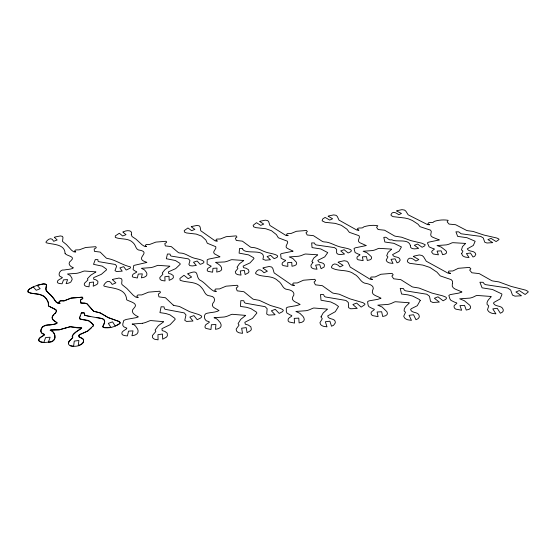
<?xml version="1.0" encoding="UTF-8"?>
<svg xmlns="http://www.w3.org/2000/svg" width="556" height="556" viewBox="0 0 556 556"><rect width="100%" height="100%" fill="white"/><g stroke="black" fill="none" stroke-linecap="round" stroke-linejoin="round"><path stroke-width="0.83" d="M452.369 283.657L452.549 281.246L451.25 279.661L440.255 275.894L436.919 272.113L429.927 267.45L422.803 265.087L409.598 263.294L407.541 261.911L407.312 260.945C408.688 255.913 413.198 258.728 415.867 261.084L418.828 259.555L413.289 256.448A28.926 15.756 3.5 0 1 414.262 256.059L419.252 254.954L422.004 255.461L423.54 256.761L426.264 261.209L447.9 273.114A4.851 2.634 4.3 0 0 450.624 273.378L449.401 272.885A1.877 1.022 4.4 0 1 448.414 272.204L448.796 271.05L452.855 270.974L458.352 268.298L469.452 267.401L470.849 268.798L469.681 270.105L471.905 272.781L479.237 273.615L491.685 280.648A5.595 3.009 6.3 0 0 493.756 281.121L498.885 281.899L511.193 286.423L525.733 290.156L528.019 291.407L528.2 292.074L525.135 294.492L519.304 290.559L515.919 291.99L521.452 295.757L514.988 296.153L512.486 295.104L510.651 289.996L507.656 288.008L485.749 284.672L484.457 284.067L483.046 282.323L479.918 282.24L482.087 287.834L492.47 289.488L501.797 293.922L501.894 294.756L500.004 299.024L494.096 302.318L493.464 303.159C495.083 307.336 502.228 304.771 503.284 309.907L503.152 311.151L502.214 312.291L500.358 313.216L497.217 308.302L492.783 308.886L495.91 313.848L492.22 313.341A7.263 4.121 7.4 0 1 488.522 311.374L487.487 309.768L488.738 305.918L487.827 305.035A2.231 1.258 7 0 1 487.105 304.417C486.278 301.171 489.37 298.94 491.156 296.793A9.848 5.456 7.2 0 1 491.177 296.48L477.062 295.451A5.914 3.322 6.4 0 0 475.811 295.806L473.594 296.904A13.796 7.708 5.5 0 1 469.883 298.099L459.652 298.808L464.316 300.699L469.834 305.313L470.591 306.87L470.411 308.26L469.049 309.358L466.255 310.053L464.538 305.362L459.979 305.619L461.633 310.22L455.844 309.164L454.551 308.184L454.092 307.058C452.89 305.042 458.519 303.242 456.441 302.749A37.474 20.628 5.5 0 1 454.968 302.325L450.902 300.365L449.894 298.906L448.838 295.445L450.145 294.624L458.95 293.068L461.946 291.983L461.244 291.685A16.263 8.959 5.5 0 1 460.882 291.532C457.852 289.683 450.944 289.023 452.313 284.026M80.231 315.996L81.28 313.25M81.148 313.598L81.412 312.903L84.032 312.868L84.595 313.375L84.748 315.321L90.656 316.545M80.363 315.655L79.71 317.351M57.101 322.911C54.002 325.399 46.711 324.308 42.492 326.713C41.102 328.798 39.518 332.974 43.062 333.899C48.622 335.025 37.217 336.873 38.691 340.46C41.679 343.726 47.434 342.267 51.333 341.544A4.775 2.69 -16 0 0 54.349 339.535L55.107 337.805L54.822 335.018L53.397 332.446L52.035 331.029L50.228 330.354L50.547 330.021L59.721 329.729L70 326.733L81.725 327.984L76.346 331.689L72.711 335.282L72.12 336.463L72.711 337.7L68.805 341.648L68.402 343.594A7.2 4.156 -15.1 0 0 70.494 345.79L73.607 346.346L74.254 341.092L78.869 340.487L78.264 345.7L82.399 343.532L83.428 342.211L83.615 339.633L81.558 337.812L79.195 337.186L78.716 336.116L79.049 335.053L87.945 330.896L93.582 325.462L91.789 323.175L88.473 320.812L79.404 318.817L79.842 317.01M79.578 317.685C79.341 321.083 88.473 318.512 90.51 322.112C91.608 323.307 94.993 324.871 92.734 326.574M81.106 328.638L81.725 327.984L77.291 327.859L70.466 326.733L66.053 327.852M55.176 313.306L56.385 311.506L56.212 310.053L48.441 305.946L48.282 302.304L46.287 298.732L44.07 296.348L39.219 294.36L30.524 293.193L28.002 291.963L27.946 290.649L28.829 289.523L33.221 286.875L36.265 290.295L40.164 288.689L37.182 285.388L36.613 285.589A56.031 30.281 -14.8 0 0 33.951 286.59L29.593 288.884L28.28 290.107L28.002 291.963C33.346 294.84 41.29 292.525 45.655 297.877C47.455 300.164 48.949 302.846 48.365 305.814L51.159 307.315M55.656 312.722C58.297 309.887 53.598 308.413 51.576 307.503M55.016 313.501C44.32 321.563 67.825 322.8 49.957 324.892M54.856 313.695L55.496 312.917M53.897 314.863C50.888 316.996 52.299 320.339 55.252 321.556M91.406 327.811L87.66 331.07L82.615 333.273M81.03 328.693C78.431 330.799 71.008 333.544 72.766 337.492L69.146 341.189L68.423 343.698M65.844 327.936L59.005 329.84L51.59 330.007M82.351 333.371C75.811 335.268 79.793 337.548 83.456 339.306C84.776 345.651 74.803 347.514 70.209 345.658M142.329 323.307L132.113 324.051L133.933 324.662L135.504 325.997L137.652 329.138L138.103 330.834L137.93 332.467L136.95 333.92L135.011 335.06L131.939 335.775L133.009 330.876L128.512 331.126L127.421 335.935L124.294 335.56L122.508 334.809L121.834 333.788C120.979 330.82 127.804 329.228 126.796 328.109A36.71 21.052 -10.7 0 1 125.635 327.665L124.002 326.907L122.883 325.607L122.772 324.072L123.766 320.458L126.129 319.464L136.206 317.657L138.298 316.885L137.791 316.572A15.929 9.153 -10.8 0 1 137.54 316.413C134.232 314.856 129.895 311.589 133.975 308.156C139.069 303.11 129.722 301.804 126.671 299.788C125.934 287.8 112.326 288.62 104.076 286.111L103.75 285.291C105.946 281.385 109.442 279.133 112.187 284.45L115.891 282.865L112.402 279.605A28.801 15.825 -11.5 0 1 113.563 279.195L118.97 278.056L121.305 278.598L122.021 279.96L121.681 283.456L122.042 284.616L126.865 288.481L133.266 295.25L135.81 297.133A4.789 2.662 -10.9 0 0 138.263 297.418L137.381 296.89A1.856 1.036 -10.9 0 1 136.832 296.181L137.867 294.972L141.787 294.909L148.591 292.136L159.718 291.233L160.455 292.102L160.246 292.692L158.37 294.061L158.94 296.862L165.459 297.759L173.277 305.147M49.54 324.954C43.646 323.446 36.3 331.786 44.383 334.455M82.225 312.847L81.412 312.903M82.385 312.84L84.303 313.007L84.498 315.113L86.521 315.794M51.242 330.014L50.547 330.021M98.349 317.956L102.95 318.845L104.486 320.256L104.716 321.896L102.839 326.302L103.082 327.15L104.445 327.748L110.839 327.352L108.337 323.356L112.576 321.854L115.224 326.031L118.845 324.315L120.131 323.119L120.103 322.445L118.935 321.458L108.441 317.698L100.323 312.945L93.464 311.151L87.014 303.798L85.005 303.187L80.822 303.02L80.537 300.045L82.788 298.363L82.281 297.189L71.147 298.092L64.016 300.893L61.619 300.636L59.888 301.067L58.929 302.346L60.173 303.423L57.588 303.055L55.405 301.067L50.777 295L46.141 290.753L45.8 289.294L46.641 285.763L46.134 284.38L42.958 283.907L38.385 284.985A29.433 15.485 -14.6 0 0 37.182 285.388L43.896 283.831L45.286 283.963L46.544 285.013C43.285 292.393 52.591 294.451 55.016 300.567C55.169 302.707 61.904 304.646 58.964 302.499L59.103 301.72L60.131 300.956L64.016 300.893L71.147 298.092L82.281 297.189L82.886 298.072L82.594 298.669L80.537 300.045L80.822 303.02L85.005 303.187L87.014 303.798L93.672 311.277L100.323 312.945L107.92 317.448L118.935 321.458L119.846 322.112L120.089 323.203C115.544 326.692 108.684 329.069 103.082 327.15L102.839 326.622C107.065 319.63 103.312 318.143 96.661 317.65M87.417 315.961L88.272 316.114M89.092 316.267L97.488 317.796M50.228 330.354C56.914 331.842 56.441 343.163 48.365 342.204L50.13 337.249L45.641 337.499L43.868 342.364L40.831 341.982L39.17 341.224L38.656 340.189L40.095 337.735L44.619 334.545M218.974 310.526C216.326 312.389 210.981 312.305 207.277 313.216C202.864 313.494 203.892 321.153 207.972 321.333A36.314 21.288 -6.6 0 0 209.209 321.771C210.703 322.577 204.754 324.092 205.06 326.219L205.011 327.387L205.838 328.394L210.974 329.506L211.377 324.746L215.895 324.495L215.519 329.347L218.515 328.638L220.315 327.505L221.093 326.073L221.038 324.454L220.329 322.772L217.702 319.672L215.923 318.352L213.997 317.747L224.221 317.003A13.4 7.937 -7.1 0 0 228.328 315.773L230.942 314.647A5.713 3.44 -6.6 0 1 232.311 314.286L245.509 315.384A9.431 5.699 -5.4 0 0 245.384 315.641L240.72 319.38L238.121 323.571A2.148 1.307 -6.3 0 0 238.552 324.217L239.045 325.128L236.168 329.103L236.46 330.764A6.971 4.295 -6.2 0 0 239.184 332.808L242.527 333.35L241.665 328.207L246.211 327.616L247.1 332.703L250.7 330.577L251.368 329.291L250.819 326.768L248.184 324.989L245.377 324.224L244.814 322.292L252.473 318.393L256.886 313.028L256.302 312.013L250.839 308.566L246.44 307.273L240.477 306.425L240.817 300.636L243.799 300.733L244.404 302.534L245.398 303.166L265.115 306.676L267.144 308.733L266.699 314.015L268.666 315.113L275.081 314.717L271.37 310.811L275.269 309.338L279.188 313.417L282.385 311.728L283.358 310.561L282.782 309.581L280.12 308.33L270.459 305.508L259.298 300.337L254.676 299.517A5.372 3.134 -5.1 0 1 252.876 299.024L243.903 291.726L237.183 290.837L236.196 288.071L237.892 286.722L238.024 286.131L237.148 285.277L226.028 286.18L219.55 288.925L215.596 288.995L214.727 290.183A1.835 1.049 -7.1 0 0 215.38 290.892L216.353 291.407A4.733 2.697 -7.1 0 1 213.831 291.129C208.5 288.147 205.081 282.483 199.437 279.814C195.288 275.505 199.611 269.097 188.734 273.413A28.412 16.041 -7.9 0 0 187.622 273.816L191.625 277.041L188.102 278.605L184.001 275.276L179.894 278.445L180.144 280.259C187.018 283.032 196.414 280.947 201.613 287.688C204.775 290.816 204.594 295.764 210.189 295.98C214.984 296.341 215.839 300.525 212.712 303.562C210.738 307.266 216.194 308.504 218.376 310.192A15.756 9.25 -6.6 0 0 218.654 310.352L218.758 310.408M57.011 322.855L55.739 321.91M142.329 323.307A13.566 7.84 -11.4 0 0 146.576 322.063L149.321 320.93A5.775 3.405 -11.1 0 1 150.725 320.562L163.617 321.681A9.508 5.657 -10 0 0 163.457 321.945L158.307 325.726L155.124 329.958A2.168 1.293 -11 0 0 155.458 330.611L155.812 331.536L152.393 335.553L152.441 337.228A7.047 4.253 -11 0 0 154.839 339.299L158.071 339.848L157.96 334.649L162.54 334.052L162.686 339.202L166.55 337.054L167.398 335.748L167.217 333.197L164.875 331.404L162.213 330.625L161.928 328.672L170.066 324.732L175.209 319.318L174.779 318.282L169.872 314.793L165.716 313.487L159.94 312.625L161.115 306.766L164.055 306.87L164.388 308.691L165.278 309.331L184.265 312.896L185.975 314.974L184.766 320.319L186.552 321.431L192.96 321.034L189.853 317.08L193.919 315.593L197.206 319.728L200.612 318.025L201.745 316.844L201.314 315.843L198.86 314.578L189.721 311.721L179.435 306.481L174.98 305.647A5.407 3.114 -9.3 0 1 173.277 305.147M242.652 248.949C244.946 255.315 267.019 247.364 262.877 259.228L265.483 260.215L270.431 259.742L267.109 256.58L270.64 255.35L274.15 258.658C284.38 255.148 269.458 253.411 266.324 252.264C261.501 250.867 257.296 247.413 252.09 247.455A4.865 2.571 -4.9 0 1 250.464 247.066L242.367 241.137L236.272 240.456L235.383 238.183L236.925 237.065L236.251 235.876L226.16 236.689L220.287 238.997L216.701 239.073L215.916 240.06A1.661 0.862 -6.5 0 0 216.506 240.637L217.389 241.054A4.288 2.217 -6.4 0 1 215.102 240.845L200.772 230.761L200.111 226.959L199.27 225.847L197.046 225.423L192.23 226.396A25.764 13.226 -7.1 0 0 191.215 226.737L194.878 229.371L191.681 230.691L187.928 227.967L184.21 230.608L184.453 232.102L186.482 232.957L196.212 234.09L201.55 236.085L205.873 240.032L207.312 243.243L215.763 246.697L215.874 248.129L213.872 251.493L213.712 252.744L214.491 253.835L219.245 256.434A14.247 7.575 -6 0 0 219.502 256.566L220.002 256.809L208.66 259.103L207.2 259.798L207.089 263.947L209.876 265.587A32.846 17.431 -6 0 0 210.995 265.935C212.378 266.567 207.068 267.784 207.27 269.577L207.228 270.529L207.979 271.342L212.607 272.204L212.962 268.339L217.028 268.103L216.701 272.044L219.405 271.446L221.024 270.515L221.719 269.347C222.247 265.685 217.229 263.44 215.506 262.362L224.534 261.952A12.107 6.484 -6.4 0 0 228.245 260.924L230.608 259.986A5.15 2.808 -6 0 1 231.838 259.68L243.75 260.486A8.507 4.643 -5.1 0 0 243.632 260.695L239.421 263.773L237.065 267.2A1.932 1.063 -5.8 0 0 237.454 267.721L237.898 268.458L235.299 271.703L235.563 273.052A6.276 3.482 -5.7 0 0 238.01 274.692L241.019 275.102L240.255 270.939L244.348 270.425L245.133 274.553L248.379 272.801L248.991 271.752L248.497 269.709L246.134 268.284L243.611 267.679L243.104 266.115L250.019 262.891L254.029 258.491L253.508 257.664L248.581 254.884L239.108 253.126L239.546 248.469L241.811 248.393L242.652 248.949M410.335 245.411C409.73 249.95 415.881 248.928 418.647 248.337L414.331 245.252L417.584 244.049L422.122 247.274L424.68 245.898L425.201 244.696L421.816 243.201L411.03 240.665L401.647 237.224L396.331 236.363A4.928 2.537 1.3 0 1 394.558 235.98L384.557 230.198L378.129 229.538L376.565 227.321L377.795 225.75C373.66 224.909 368.225 225.388 363.874 226.813C362.234 229.371 358.015 226.612 357.202 229.19A1.668 0.855 -0.4 0 0 357.981 229.753L359.002 230.156A4.316 2.21 -0.4 0 1 356.604 229.955L339.028 220.12L337.256 216.402L336.074 215.325L333.676 214.908L329.027 215.867A25.805 13.198 -1.1 0 0 328.096 216.201L332.599 218.779L329.715 220.072L325.093 217.41L322.675 219.022L322.126 220.815L325.051 222.296L335.337 223.387L341.37 225.326L346.93 229.176L349.335 232.318L358.974 235.681L359.503 237.078L358.432 240.373L358.634 241.589L359.746 242.659L365.355 245.189A14.373 7.513 0.4 0 0 365.653 245.314L366.237 245.557L355.305 247.816L354.019 248.504L355.11 252.556L358.432 254.155A33.117 17.285 0.4 0 0 359.676 254.495C361.386 254.961 356.257 256.288 356.924 258.06L357.154 258.992L358.161 259.784L363.144 260.625L362.38 256.844L366.473 256.608L367.28 260.458L369.865 259.867L371.255 258.957L371.63 257.81L371.193 256.531L366.995 252.758L363.124 251.256L372.36 250.575A12.19 6.443 0.2 0 0 375.856 249.561L377.997 248.643A5.199 2.78 0.9 0 1 379.171 248.344L391.577 249.109A8.625 4.58 1.7 0 0 391.521 249.317L388.109 252.334L386.698 255.69A1.96 1.049 1.3 0 0 387.247 256.198L387.914 256.914L386.198 260.097L386.858 261.41A6.352 3.44 1.6 0 0 389.832 263.009L393.022 263.405L391.042 259.339L395.073 258.832L397.074 262.856L398.867 262.084L400.202 260.118C399.827 255.732 393.453 258.151 392.557 254.62L399.034 251.159L401.446 246.933L393.85 243.313L384.849 242.006L383.8 237.37C387.483 236.029 387.907 241.04 391.862 239.81C396.567 242.492 408.535 238.364 410.335 245.411M131.299 234.653L132.071 236.529L136.088 239.233L142.016 244.758L144.351 246.287A4.33 2.203 -9.4 0 0 146.582 246.503L145.769 246.079A1.675 0.855 -9.4 0 1 145.269 245.495L146.186 244.501L149.745 244.425L155.888 242.096L165.987 241.283L166.668 241.992L166.48 242.479L164.791 243.618L165.34 245.912L171.269 246.607L178.42 252.612A4.886 2.558 -8.1 0 0 179.97 253.008C185.336 252.945 189.429 256.962 194.44 258.234C198.228 259.075 209.966 261.403 200.16 264.35L197.165 261.007L193.502 262.244L196.331 265.448L192.265 265.949L189.825 265.622L188.887 264.378L189.985 260.555L188.421 258.867L171.213 256.087L170.407 255.572L170.08 254.085L167.419 254.016L166.314 258.728L175.425 260.514L179.887 263.329L180.283 264.163L175.689 268.611L168.385 271.863L168.656 273.448L171.06 274.059L173.194 275.505L173.382 277.569L172.624 278.632L169.17 280.398L168.982 276.228L164.861 276.742L165.014 280.947L162.102 280.53A6.324 3.454 -9.3 0 1 159.919 278.876L159.85 277.513L162.894 274.233L162.56 273.482A1.953 1.056 -9.3 0 1 162.255 272.961L165.076 269.493L169.691 266.387A8.562 4.615 -8.6 0 1 169.837 266.171L158.175 265.351A5.199 2.78 -9.4 0 0 156.91 265.657L154.436 266.602A12.218 6.429 -9.6 0 1 150.62 267.638L141.398 268.312L144.49 269.875L146.471 272.412L146.909 273.788L146.77 275.116L145.908 276.297L144.171 277.235L141.419 277.833L142.308 273.851L138.249 274.087L137.339 278L132.891 277.117L132.265 276.297L132.446 275.331C132.439 273.531 137.874 272.377 136.658 271.655A33.117 17.292 -9.2 0 1 135.601 271.3L133.086 269.639L133.787 265.448L146.888 262.439L146.43 262.189A14.366 7.513 -9.2 0 1 146.193 262.057C133.885 258.484 150.857 252.917 140.522 250.339C135.268 250.29 136.317 245.432 133.148 242.798C128.554 237.711 120.93 239.775 115.314 237.426L115.287 235.911L119.352 233.242L122.667 236.001L126.017 234.674L122.779 231.998A26.028 13.087 -9.9 0 1 123.828 231.657C126.712 230.108 133.162 229.871 131.299 234.653M461.647 253.668L462.502 255.593A6.47 3.378 4.6 0 0 465.74 257.164L469.028 257.553L466.428 253.536L470.432 253.029L473.045 257.011L474.748 256.246L475.804 254.3C474.831 249.964 468.708 252.368 467.276 248.866L473.33 245.446L475.158 241.262L466.95 237.69L457.657 236.404L455.927 231.817L458.742 231.873L461.091 233.777L480.683 236.383L483.289 237.989L484.714 242.159L486.924 243.007L492.748 242.638L487.939 239.587L491.052 238.392L496.112 241.575L498.982 239.58L498.857 239.031L496.855 238.024L483.942 235.056L473.045 231.421L468.451 230.809A5.018 2.488 4 0 1 466.602 230.434L455.656 224.728L449.06 224.082L447.156 221.893L448.171 220.336C443.98 219.523 438.608 219.947 434.25 221.392C432.756 223.971 428.363 221.17 427.849 223.755A1.696 0.848 2.4 0 0 428.718 224.311L429.809 224.714A4.372 2.175 2.4 0 1 427.349 224.513L408.153 214.804L405.824 211.127L404.469 210.057L401.988 209.654L397.429 210.606A26.118 13.038 1.7 0 0 396.532 210.932L401.46 213.476L398.735 214.762C396.31 212.83 392.404 210.509 390.979 214.699L391.16 215.499L392.988 216.631L404.9 218.035L408.674 218.918L412.482 220.558L418.022 224.186L420.03 226.681L430.58 230.17L431.317 231.553L430.712 234.806L431.088 236.015L432.366 237.071L438.413 239.566A14.602 7.395 3.3 0 0 438.733 239.692L439.358 239.928L428.627 242.173L427.425 242.854L429.114 246.864L432.707 248.442A33.645 17.021 3.2 0 0 434.014 248.768C435.841 249.157 430.844 250.561 431.748 252.306L433.249 254.009L438.406 254.829L437.092 251.097L441.193 250.853L442.569 254.662L445.099 254.078L446.371 253.175L446.586 252.042L445.961 250.777L441.165 247.052L437.03 245.564L446.273 244.89A12.378 6.345 3.2 0 0 449.658 243.882L451.694 242.972A5.289 2.731 3.9 0 1 452.834 242.673L465.497 243.424A8.792 4.49 4.6 0 0 465.469 243.625L462.453 246.614L461.508 249.929A1.995 1.036 4.3 0 0 462.14 250.429L462.919 251.145L461.647 253.668M312.91 262.342L310.929 265.268L311.207 267.234A6.283 3.482 -2 0 0 313.925 268.847L317.024 269.25L315.648 265.142L319.707 264.628L321.104 268.708L324.127 266.97L324.461 264.885C323.55 261.563 318.101 263.711 317.83 260.368L324.739 256.879L327.734 252.605L320.742 248.942L312.041 247.608L311.673 242.916L314.411 242.979L315.176 244.431L316.155 244.932L334.552 247.622L336.637 249.276L336.623 253.015L337.944 254.224L340.529 254.537L344.539 254.043L340.724 250.916L344.108 249.7L348.132 252.966C358.127 249.255 342.1 247.795 339.299 246.649C334.198 245.279 329.652 241.909 324.211 241.909A4.872 2.565 -1.7 0 1 322.508 241.526L313.459 235.668L307.204 234.993L305.974 232.755L307.371 231.643L306.516 230.469L296.431 231.282L290.823 233.569L287.209 233.652L286.555 234.625A1.661 0.862 -3.4 0 0 287.243 235.195L288.196 235.605A4.288 2.224 -3.4 0 1 285.853 235.396L269.896 225.444L268.687 221.684L267.672 220.586L265.358 220.169L260.625 221.135A25.687 13.261 -4 0 0 259.652 221.469L263.739 224.075L260.701 225.382L256.511 222.685L253.133 225.305L253.599 226.785L255.767 227.626L265.775 228.738L271.46 230.705L276.401 234.604L278.327 237.78L287.369 241.193L287.688 242.604L286.152 245.933L286.173 247.17L287.118 248.247L292.303 250.812A14.254 7.575 -2.7 0 0 292.581 250.937L293.123 251.187L281.982 253.46L280.606 254.148L281.1 258.255L284.151 259.867A32.846 17.431 -2.8 0 0 285.332 260.215C286.896 260.764 281.663 262.029 282.094 263.815L282.191 264.76L283.067 265.566L287.876 266.414L287.667 262.592L291.754 262.356L291.99 266.248L294.638 265.657L296.139 264.732L296.675 263.579L296.431 262.279L292.824 258.464L289.21 256.941L298.447 256.26A12.093 6.491 -3 0 0 302.047 255.239L304.306 254.314A5.157 2.801 -2.5 0 1 305.501 254.009L317.664 254.794A8.528 4.629 -1.6 0 0 317.58 255.009L313.765 258.053L311.881 261.445A1.939 1.063 -2.1 0 0 312.347 261.959L312.91 262.342M65.059 253.307C66.115 256.08 76.082 256.142 71.085 260.555C67.13 263.099 69.702 266.428 73.135 267.672A14.595 7.395 -12.1 0 0 73.35 267.811C72.37 269.34 66.755 269.389 64.1 270.007C60.083 269.034 56.677 275.845 61.32 277.013A33.645 17.021 -12 0 0 62.314 277.375C63.009 278.347 57.004 279.494 57.303 282.066L57.796 282.9L59.318 283.504L62.077 283.789L63.537 279.835L67.589 279.605L66.129 283.63L68.937 283.025L70.793 282.073L72.141 279.543L71.912 278.146L70.32 275.581L67.484 274.004L76.707 273.323A12.427 6.318 -12.5 0 0 80.634 272.28L83.212 271.328A5.282 2.738 -12.4 0 1 84.505 271.015L95.917 271.856A8.688 4.545 -11.7 0 0 95.743 272.079L90.732 275.213L87.438 278.716A1.981 1.036 -12.4 0 0 87.667 279.244L87.89 280.002L84.408 283.317L84.276 284.693A6.429 3.399 -12.5 0 0 86.194 286.368L89.016 286.799L89.474 282.545L93.616 282.024L93.199 286.243L96.876 284.457L97.78 283.386L97.891 281.294L95.986 279.835L93.7 279.216L93.658 277.618L101.352 274.33L106.543 269.841L106.272 268.993L102.269 266.143L93.512 264.329L95.291 259.569L97.912 259.638L98.016 261.139L98.746 261.661L115.356 264.489L116.656 266.199L114.981 270.612L116.454 271.509L122.223 271.147L119.887 267.909L123.696 266.658L126.17 270.042L129.937 268.277L130.549 267.638L130.278 266.824C122.417 265.136 115.69 259.958 107.85 258.554A4.955 2.523 -11 0 1 106.37 258.158L100.17 252.076L94.416 251.368L94.2 249.046L96.035 247.9L96.292 247.406L95.722 246.69L85.617 247.503L79.209 249.852L75.679 249.929L74.622 250.93A1.703 0.841 -12 0 0 75.039 251.52L75.776 251.951A4.399 2.168 -12 0 1 73.6 251.729L71.516 250.186L66.456 244.591L62.508 241.401L62.974 237.509L62.474 236.376L60.416 235.939L55.426 236.925A26.479 12.864 -12.4 0 0 54.335 237.266L57.157 239.97L53.647 241.311C51.777 236.613 47.76 239.233 45.96 242.062L46.176 242.743C52.605 244.696 64.753 243.723 65.059 253.307M420.239 300.462L417.278 305.71L411.329 308.684L410.585 309.539C411.565 313.744 418.988 311.179 419.314 316.364L419.002 317.629L417.91 318.783L415.944 319.714L413.546 314.738L409.077 315.328L411.447 320.346L407.875 319.832A7.082 4.226 3.6 0 1 404.504 317.837L403.719 316.211L405.505 312.319L404.74 311.43A2.182 1.293 3.2 0 1 404.108 310.804C403.774 307.294 407.298 305.32 409.237 303.034A9.605 5.595 3.7 0 1 409.285 302.777L395.476 301.727A5.782 3.399 2.7 0 0 394.19 302.089L391.841 303.194A13.525 7.86 1.8 0 1 387.998 304.403L377.76 305.147L382.111 307.023L386.9 311.694L387.428 313.271L387.045 314.675L385.537 315.78L382.681 316.482L381.652 311.742L377.107 311.992L378.08 316.649L372.506 315.572L371.366 314.585L371.081 313.445C370.171 311.374 375.967 309.685 374.028 309.087A36.717 21.052 1.9 0 1 372.638 308.663L368.899 306.676L368.114 305.195L367.565 301.7L368.975 300.872L377.913 299.309L381.034 298.211L380.38 297.912A15.929 9.146 2 0 1 380.047 297.752C377.364 295.966 370.796 295.083 372.555 290.531C375.293 286.145 369.955 284.179 366.467 283.504C360.378 283.108 359.44 276.297 354.158 274.143C347.639 268.895 338.131 271.898 331.598 267.756L331.501 266.776C333.204 262.14 337.346 263.954 339.945 266.922L343.094 265.386L338.069 262.237A28.481 15.999 0 0 1 339.09 261.848L344.178 260.729L346.833 261.244L348.16 262.557L350.204 267.061L369.879 279.119A4.768 2.676 0.9 0 0 372.534 279.39L371.394 278.89A1.849 1.042 0.9 0 1 370.518 278.195L371.06 277.034L375.085 276.957L380.909 274.261L392.015 273.357L393.196 274.768L391.855 276.096L393.662 278.799L400.793 279.654L412.079 286.771A5.463 3.079 3.1 0 0 414.06 287.25L419.022 288.043L431.936 293.088L442.625 295.827L445.71 297.043L446.586 298.002L445.933 299.149L443.153 300.803L437.961 296.814L434.403 298.266L439.33 302.075L432.881 302.478L430.552 301.408L429.482 296.244L426.806 294.228L405.637 290.837L404.441 290.225L403.302 288.46L400.216 288.369L401.55 294.034L407.889 294.847L412.76 296.105L419.349 299.469L420.239 300.462M321.083 316.698L321.111 317.184A2.148 1.307 -1.3 0 0 321.646 317.823L322.278 318.727L319.943 322.661L320.478 324.301A6.985 4.288 -1 0 0 323.529 326.316L326.991 326.845L325.371 321.771L329.875 321.173L331.522 326.212L333.6 325.267L335.344 322.827C335.782 317.636 328.012 320.117 327.699 315.919L335.289 311.694L338.521 306.488L335.421 304.236L330.688 301.936L321.014 300.226L320.513 294.499L323.55 294.597L324.419 296.376L325.517 297.001L345.957 300.448L348.313 302.485L348.626 307.711L350.773 308.795L357.209 308.399L352.886 304.535L356.611 303.076L361.171 307.107L364.868 304.639L364.889 303.958L363.012 302.679L349.884 298.829L339.16 294.187L334.371 293.38A5.386 3.121 -0.8 0 1 332.481 292.901L322.348 285.687L315.419 284.818L314.029 282.08L315.544 280.745L315.593 280.168L314.585 279.314L303.472 280.217L297.321 282.941L293.332 283.011L292.623 284.192A1.828 1.049 -3 0 0 293.387 284.887L294.444 285.395A4.726 2.704 -3.1 0 1 291.858 285.124L274.15 272.913L272.781 268.36L271.655 267.026L269.111 266.505L263.912 267.631A28.3 16.103 -3.9 0 0 262.849 268.027L267.36 271.21L264.024 272.767C260.82 269.229 258.151 268.319 255.697 272.607L255.649 273.601C262.015 277.924 272.079 274.601 278.056 280.898C282.372 283.233 282.219 289.363 287.848 289.551C291.844 290.065 296.16 292.998 292.685 297.036C290.712 301.15 296.828 302.249 299.211 303.972A15.756 9.25 -2.2 0 0 299.517 304.132L300.122 304.431L296.876 305.543L287.813 307.114L286.298 307.954L286.333 311.485L286.896 312.986L290.301 314.995A36.314 21.288 -2.2 0 0 291.615 315.426C293.332 316.135 287.48 317.726 288.071 319.832L288.189 320.986L289.176 321.987L294.527 323.078L294.242 318.373L298.774 318.122L299.1 322.911L302.026 322.209L303.68 321.09L304.257 319.672L303.972 318.074L303.013 316.413L299.906 313.348L295.875 311.45L306.106 310.707A13.386 7.944 -2.6 0 0 310.088 309.483L312.569 308.371A5.713 3.44 -1.8 0 1 313.89 308.01L327.401 309.08A9.459 5.678 -0.6 0 0 327.31 309.338L323.14 313.042L321.083 316.698"/></g></svg>
